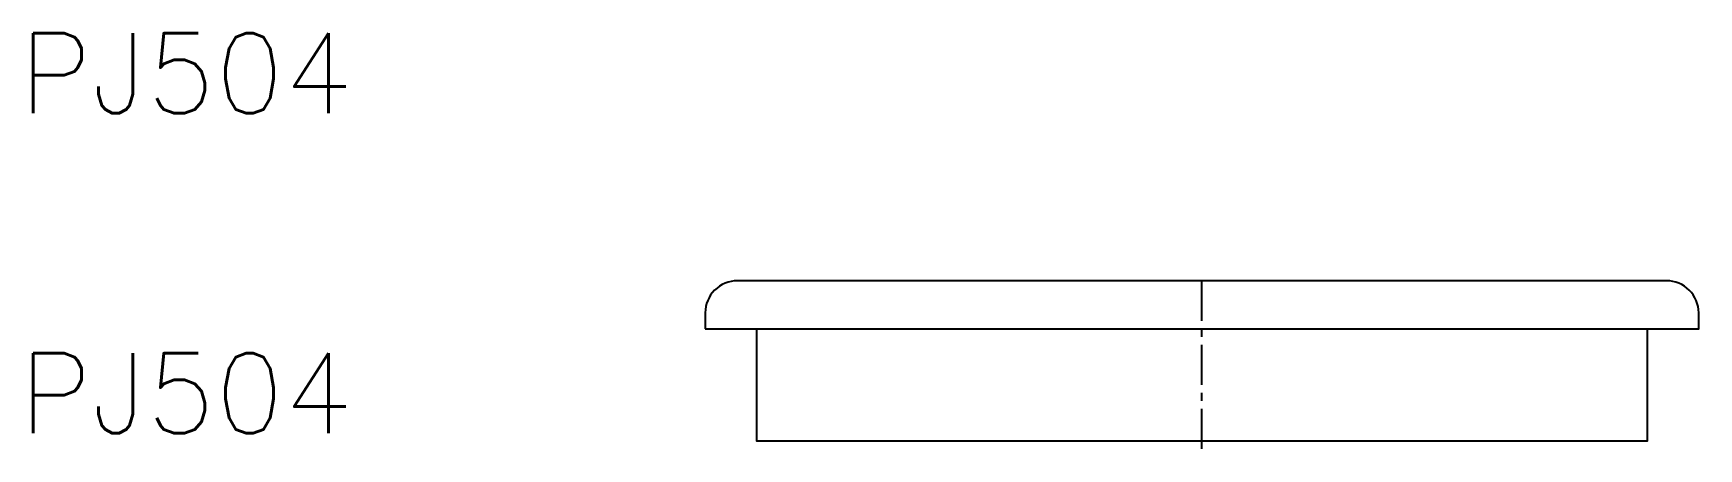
# Model space of a CAD drawing. Extents: x 140.4 to 192.4, y 109.5 to 122.5.
import ezdxf

# ---------------------------------------------------------------- set-up
doc = ezdxf.new("R2010")
doc.units = 0
doc.linetypes.add('CENTER', pattern=[2, 1.25, -0.25, 0.25, -0.25])
doc.linetypes.add('CENTER2', pattern=[28.575, 19.05, -3.175, 3.175, -3.175])
doc.layers.get('0').update_dxf_attribs({"linetype": 'CONTINUOUS'})
doc.layers.add('CENTER', color=1, linetype='CENTER2')
doc.styles.get("Standard").update_dxf_attribs({"font": 'txt.shx'})

msp = doc.modelspace()

# ---------------------------------------------------------------- linework, layer by layer
at = {"color": 7, "linetype": 'CONTINUOUS'}
msp.add_lwpolyline([(161.397658, 113.265179), (192.397658, 113.265179), (192.397658, 113.765179, 0.414214), (191.397658, 114.765179), (162.397658, 114.765179, 0.414214), (161.397658, 113.765179)], format="xyb", close=True, dxfattribs=at)
msp.add_lwpolyline([(162.997658, 113.265179), (162.997658, 109.765179), (190.797658, 109.765179), (190.797658, 113.265179)], dxfattribs=at)
at = {"layer": 'CENTER', "color": 1, "linetype": 'CENTER'}
msp.add_line((176.897658, 109.515179), (176.897658, 115.015179), dxfattribs=at)

# ---------------------------------------------------------------- texts
at = {"color": 7, "linetype": 'CONTINUOUS'}
for p in [(140, 120), (140, 110)]:
    msp.add_text('PJ504', height=2.5, dxfattribs=at).set_placement(p)

doc.saveas('drawing.dxf')
